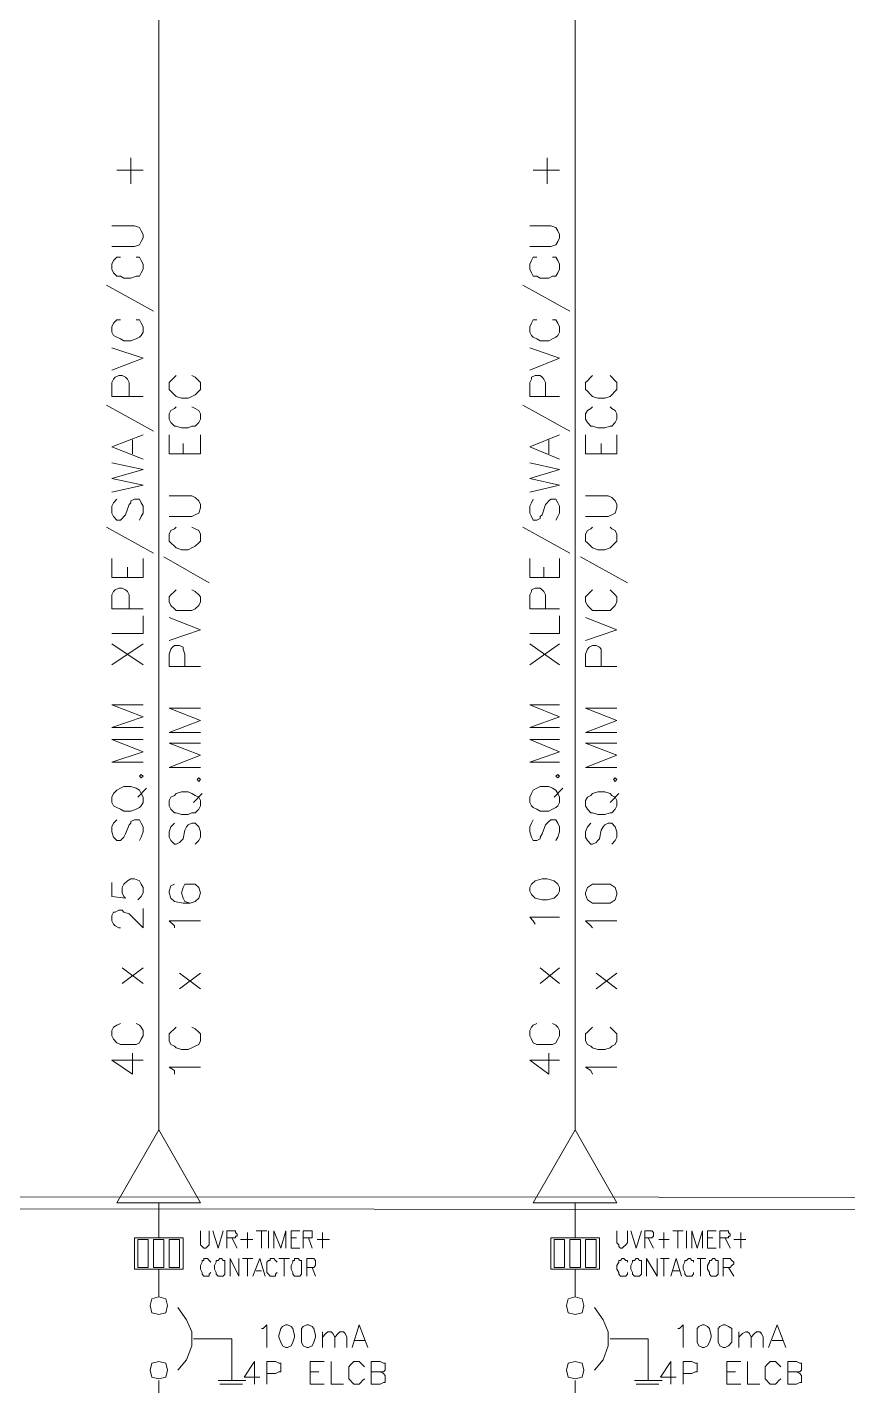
# Model space of a CAD drawing. Header units: inches. Extents: x 0.2 to 10.8, y 0.5 to 8.
# Drawn here: x 3.284 to 4.069, y 4.3 to 5.6 of the extents above; entities that cross this region are included whole.
import ezdxf

# ---------------------------------------------------------------- set-up
doc = ezdxf.new("R2010")
doc.units = ezdxf.units.IN
doc.header["$MEASUREMENT"] = 0
doc.layers.add('PDF_Geometry', color=7, linetype='Continuous')

msp = doc.modelspace()

# ---------------------------------------------------------------- linework, layer by layer
at = {"layer": 'PDF_Geometry', "lineweight": 9}
for points in [[(3.41, 4.545), (3.41, 6.87)], [(3.8083, 4.545), (3.8083, 6.87)], [(3.41, 4.4417), (3.41, 4.475)], [(3.8083, 4.4417), (3.8083, 4.475)], [(3.3867, 4.4417), (3.4333, 4.4417), (3.4333, 4.4117), (3.3867, 4.4117), (3.3867, 4.4417)], [(3.785, 4.4417), (3.8317, 4.4417), (3.8317, 4.4117), (3.785, 4.4117), (3.785, 4.4417)], [(3.41, 4.4117), (3.41, 4.385)], [(3.8083, 4.4117), (3.8083, 4.385)], [(3.41, 4.1817), (3.41, 4.305)], [(3.8083, 4.1817), (3.8083, 4.305)]]:
    msp.add_lwpolyline(points, dxfattribs=at)
at = {"layer": 'PDF_Geometry', "lineweight": 13}
for points in [[(3.3833, 5.45), (3.3833, 5.475)], [(3.7817, 5.45), (3.7817, 5.475)], [(3.37, 5.4633), (3.395, 5.4633)], [(3.7683, 5.4633), (3.7933, 5.4633)], [(3.365, 5.39), (3.3867, 5.39), (3.3917, 5.3917), (3.3933, 5.395), (3.395, 5.3983), (3.395, 5.4017), (3.3933, 5.405), (3.3917, 5.4083), (3.3867, 5.41), (3.365, 5.41)], [(3.765, 5.39), (3.785, 5.39), (3.79, 5.3917), (3.7917, 5.395), (3.7933, 5.3983), (3.7933, 5.4017), (3.7917, 5.405), (3.79, 5.4083), (3.785, 5.41), (3.765, 5.41)], [(3.3733, 5.38), (3.37, 5.38), (3.3667, 5.3767), (3.365, 5.3733), (3.365, 5.3683), (3.3667, 5.365), (3.37, 5.3617), (3.3733, 5.3617), (3.3767, 5.36), (3.3833, 5.36), (3.3883, 5.3617), (3.3917, 5.3617), (3.3933, 5.365), (3.395, 5.3683), (3.395, 5.3733), (3.3933, 5.3767), (3.3917, 5.38), (3.3883, 5.38)], [(3.7717, 5.38), (3.7683, 5.38), (3.7667, 5.3767), (3.765, 5.3733), (3.765, 5.3683), (3.7667, 5.365), (3.7683, 5.3617), (3.7717, 5.3617), (3.775, 5.36), (3.7833, 5.36), (3.7867, 5.3617), (3.79, 5.3617), (3.7917, 5.365), (3.7933, 5.3683), (3.7933, 5.3733), (3.7917, 5.3767), (3.79, 5.38), (3.7867, 5.38)], [(3.36, 5.3533), (3.405, 5.3283)], [(3.7583, 5.3533), (3.8033, 5.3283)], [(3.3733, 5.32), (3.37, 5.32), (3.3667, 5.3167), (3.365, 5.3133), (3.365, 5.3083), (3.3667, 5.305), (3.37, 5.3033), (3.3733, 5.3017), (3.3767, 5.3), (3.3833, 5.3), (3.3883, 5.3017), (3.3917, 5.3033), (3.3933, 5.305), (3.395, 5.3083), (3.395, 5.3133), (3.3933, 5.3167), (3.3917, 5.32), (3.3883, 5.32)], [(3.7717, 5.32), (3.7683, 5.32), (3.7667, 5.3167), (3.765, 5.3133), (3.765, 5.3083), (3.7667, 5.305), (3.7683, 5.3033), (3.7717, 5.3017), (3.775, 5.3), (3.7833, 5.3), (3.7867, 5.3017), (3.79, 5.3033), (3.7917, 5.305), (3.7933, 5.3083), (3.7933, 5.3133), (3.7917, 5.3167), (3.79, 5.32), (3.7867, 5.32)], [(3.365, 5.2717), (3.395, 5.2833), (3.365, 5.2933)], [(3.765, 5.2717), (3.7933, 5.2833), (3.765, 5.2933)], [(3.395, 5.2467), (3.365, 5.2467), (3.365, 5.26), (3.3667, 5.2633), (3.3683, 5.265), (3.3717, 5.2667), (3.375, 5.2667), (3.3783, 5.265), (3.38, 5.2633), (3.3817, 5.26), (3.3817, 5.2467)], [(3.4267, 5.2667), (3.425, 5.265), (3.4217, 5.2617), (3.42, 5.26), (3.42, 5.2533), (3.4217, 5.2517), (3.425, 5.2483), (3.4267, 5.2467), (3.4317, 5.245), (3.4383, 5.245), (3.4417, 5.2467), (3.445, 5.2483), (3.4483, 5.2517), (3.45, 5.2533), (3.45, 5.26), (3.4483, 5.2617), (3.445, 5.265), (3.4417, 5.2667)], [(3.7933, 5.2467), (3.765, 5.2467), (3.765, 5.26), (3.7667, 5.2633), (3.7667, 5.265), (3.77, 5.2667), (3.775, 5.2667), (3.7767, 5.265), (3.7783, 5.2633), (3.78, 5.26), (3.78, 5.2467)], [(3.825, 5.2667), (3.8233, 5.265), (3.82, 5.2617), (3.8183, 5.26), (3.8183, 5.2533), (3.82, 5.2517), (3.8233, 5.2483), (3.825, 5.2467), (3.83, 5.245), (3.8367, 5.245), (3.8417, 5.2467), (3.8433, 5.2483), (3.8467, 5.2517), (3.8483, 5.2533), (3.8483, 5.26), (3.8467, 5.2617), (3.8433, 5.265), (3.8417, 5.2667)], [(3.36, 5.2383), (3.405, 5.2133)], [(3.4267, 5.2367), (3.425, 5.235), (3.4217, 5.2333), (3.42, 5.23), (3.42, 5.225), (3.4217, 5.2217), (3.425, 5.2183), (3.4267, 5.2183), (3.4317, 5.2167), (3.4383, 5.2167), (3.4417, 5.2183), (3.445, 5.2183), (3.4483, 5.2217), (3.45, 5.225), (3.45, 5.23), (3.4483, 5.2333), (3.445, 5.235), (3.4417, 5.2367)], [(3.7583, 5.2383), (3.8033, 5.2133)], [(3.825, 5.2367), (3.8233, 5.235), (3.82, 5.2333), (3.8183, 5.23), (3.8183, 5.225), (3.82, 5.2217), (3.8233, 5.2183), (3.825, 5.2183), (3.83, 5.2167), (3.8367, 5.2167), (3.8417, 5.2183), (3.8433, 5.2183), (3.8467, 5.2217), (3.8483, 5.225), (3.8483, 5.23), (3.8467, 5.2333), (3.8433, 5.235), (3.8417, 5.2367)], [(3.395, 5.1867), (3.365, 5.1983), (3.395, 5.21)], [(3.385, 5.1917), (3.385, 5.205)], [(3.45, 5.1917), (3.42, 5.1917), (3.42, 5.21)], [(3.4333, 5.1917), (3.4333, 5.2017)], [(3.45, 5.1917), (3.45, 5.21)], [(3.7933, 5.1867), (3.765, 5.1983), (3.7933, 5.21)], [(3.7833, 5.1917), (3.7833, 5.205)], [(3.8483, 5.1917), (3.8183, 5.1917), (3.8183, 5.21)], [(3.8333, 5.1917), (3.8333, 5.2017)], [(3.8483, 5.1917), (3.8483, 5.21)], [(3.365, 5.155), (3.395, 5.1617), (3.365, 5.1683), (3.395, 5.1767), (3.365, 5.1833)], [(3.765, 5.155), (3.7933, 5.1617), (3.765, 5.1683), (3.7933, 5.1767), (3.765, 5.1833)], [(3.37, 5.1483), (3.3667, 5.145), (3.365, 5.1417), (3.365, 5.135), (3.3667, 5.1317), (3.37, 5.1283), (3.3733, 5.1283), (3.375, 5.13), (3.3767, 5.1317), (3.3783, 5.1333), (3.3817, 5.1433), (3.3833, 5.145), (3.3833, 5.1467), (3.3867, 5.1483), (3.3917, 5.1483), (3.3933, 5.145), (3.395, 5.1417), (3.395, 5.135), (3.3933, 5.1317), (3.3917, 5.1283)], [(3.42, 5.1317), (3.4417, 5.1317), (3.445, 5.1333), (3.4483, 5.135), (3.45, 5.14), (3.45, 5.1433), (3.4483, 5.1467), (3.445, 5.15), (3.4417, 5.1517), (3.42, 5.1517)], [(3.7683, 5.1483), (3.7667, 5.145), (3.765, 5.1417), (3.765, 5.135), (3.7667, 5.1317), (3.7683, 5.1283), (3.7717, 5.1283), (3.775, 5.13), (3.775, 5.1317), (3.7767, 5.1333), (3.78, 5.1433), (3.7817, 5.145), (3.7833, 5.1467), (3.785, 5.1483), (3.79, 5.1483), (3.7917, 5.145), (3.7933, 5.1417), (3.7933, 5.135), (3.7917, 5.1317), (3.79, 5.1283)], [(3.8183, 5.1317), (3.84, 5.1317), (3.8433, 5.1333), (3.8467, 5.135), (3.8483, 5.14), (3.8483, 5.1433), (3.8467, 5.1467), (3.8433, 5.15), (3.84, 5.1517), (3.8183, 5.1517)], [(3.36, 5.1217), (3.405, 5.0967)], [(3.4267, 5.1217), (3.425, 5.12), (3.4217, 5.1183), (3.42, 5.115), (3.42, 5.1083), (3.4217, 5.1067), (3.425, 5.1033), (3.4267, 5.1017), (3.4317, 5.1), (3.4383, 5.1), (3.4417, 5.1017), (3.445, 5.1033), (3.4483, 5.1067), (3.45, 5.1083), (3.45, 5.115), (3.4483, 5.1183), (3.445, 5.12), (3.4417, 5.1217)], [(3.7583, 5.1217), (3.8033, 5.0967)], [(3.825, 5.1217), (3.8233, 5.12), (3.82, 5.1183), (3.8183, 5.115), (3.8183, 5.1083), (3.82, 5.1067), (3.8233, 5.1033), (3.825, 5.1017), (3.83, 5.1), (3.8367, 5.1), (3.8417, 5.1017), (3.8433, 5.1033), (3.8467, 5.1067), (3.8483, 5.1083), (3.8483, 5.115), (3.8467, 5.1183), (3.8433, 5.12), (3.8417, 5.1217)], [(3.395, 5.0733), (3.365, 5.0733), (3.365, 5.0917)], [(3.38, 5.0733), (3.38, 5.0833)], [(3.395, 5.0733), (3.395, 5.0917)], [(3.415, 5.0933), (3.4583, 5.0683)], [(3.7933, 5.0733), (3.765, 5.0733), (3.765, 5.0917)], [(3.7783, 5.0733), (3.7783, 5.0833)], [(3.7933, 5.0733), (3.7933, 5.0917)], [(3.8133, 5.0933), (3.8583, 5.0683)], [(3.395, 5.0433), (3.365, 5.0433), (3.365, 5.0567), (3.3667, 5.06), (3.3683, 5.0617), (3.3717, 5.0633), (3.375, 5.0633), (3.3783, 5.0617), (3.38, 5.06), (3.3817, 5.0567), (3.3817, 5.0433)], [(3.4267, 5.0617), (3.425, 5.06), (3.4217, 5.0567), (3.42, 5.055), (3.42, 5.05), (3.4217, 5.0467), (3.425, 5.0433), (3.4267, 5.0417), (3.4317, 5.0417), (3.4383, 5.0417), (3.4417, 5.0417), (3.445, 5.0433), (3.4483, 5.0467), (3.45, 5.05), (3.45, 5.055), (3.4483, 5.0567), (3.445, 5.06), (3.4417, 5.0617)], [(3.7933, 5.0433), (3.765, 5.0433), (3.765, 5.0567), (3.7667, 5.06), (3.7667, 5.0617), (3.77, 5.0633), (3.775, 5.0633), (3.7767, 5.0617), (3.7783, 5.06), (3.78, 5.0567), (3.78, 5.0433)], [(3.825, 5.0617), (3.8233, 5.06), (3.82, 5.0567), (3.8183, 5.055), (3.8183, 5.05), (3.82, 5.0467), (3.8233, 5.0433), (3.825, 5.0417), (3.83, 5.0417), (3.8367, 5.0417), (3.8417, 5.0417), (3.8433, 5.0433), (3.8467, 5.0467), (3.8483, 5.05), (3.8483, 5.055), (3.8467, 5.0567), (3.8433, 5.06), (3.8417, 5.0617)], [(3.365, 5.02), (3.395, 5.02), (3.395, 5.0367)], [(3.42, 5.0133), (3.45, 5.0233), (3.42, 5.035)], [(3.765, 5.02), (3.7933, 5.02), (3.7933, 5.0367)], [(3.8183, 5.0133), (3.8483, 5.0233), (3.8183, 5.035)], [(3.365, 4.99), (3.395, 5.01)], [(3.365, 5.01), (3.395, 4.99)], [(3.45, 4.9883), (3.42, 4.9883), (3.42, 5), (3.4217, 5.005), (3.4233, 5.0067), (3.425, 5.0083), (3.43, 5.0083), (3.4333, 5.0067), (3.4333, 5.005), (3.435, 5), (3.435, 4.9883)], [(3.765, 4.99), (3.7933, 5.01)], [(3.765, 5.01), (3.7933, 4.99)], [(3.8483, 4.9883), (3.8183, 4.9883), (3.8183, 5), (3.82, 5.005), (3.8217, 5.0067), (3.825, 5.0083), (3.8283, 5.0083), (3.8317, 5.0067), (3.8333, 5.005), (3.8333, 5), (3.8333, 4.9883)], [(3.395, 4.93), (3.365, 4.93), (3.395, 4.94), (3.365, 4.9517), (3.395, 4.9517)], [(3.45, 4.925), (3.42, 4.925), (3.45, 4.9367), (3.42, 4.9483), (3.45, 4.9483)], [(3.7933, 4.93), (3.765, 4.93), (3.7933, 4.94), (3.765, 4.9517), (3.7933, 4.9517)], [(3.8483, 4.925), (3.8183, 4.925), (3.8483, 4.9367), (3.8183, 4.9483), (3.8483, 4.9483)], [(3.395, 4.8967), (3.365, 4.8967), (3.395, 4.9067), (3.365, 4.9183), (3.395, 4.9183)], [(3.45, 4.8917), (3.42, 4.8917), (3.45, 4.9033), (3.42, 4.915), (3.45, 4.915)], [(3.7933, 4.8967), (3.765, 4.8967), (3.7933, 4.9067), (3.765, 4.9183), (3.7933, 4.9183)], [(3.8483, 4.8917), (3.8183, 4.8917), (3.8483, 4.9033), (3.8183, 4.915), (3.8483, 4.915)], [(3.3917, 4.8833), (3.3933, 4.8817), (3.395, 4.8833), (3.3933, 4.885), (3.3917, 4.8833)], [(3.4467, 4.88), (3.4483, 4.8783), (3.45, 4.88), (3.4483, 4.8817), (3.4467, 4.88)], [(3.79, 4.8833), (3.7917, 4.8817), (3.7933, 4.8833), (3.7917, 4.885), (3.79, 4.8833)], [(3.845, 4.88), (3.8467, 4.8783), (3.8483, 4.88), (3.8467, 4.8817), (3.845, 4.88)], [(3.365, 4.8583), (3.3667, 4.855), (3.37, 4.8533), (3.3733, 4.8517), (3.3767, 4.85), (3.3833, 4.85), (3.3883, 4.8517), (3.3917, 4.8533), (3.3933, 4.855), (3.395, 4.8583), (3.395, 4.8633), (3.3933, 4.8667), (3.3917, 4.87), (3.3883, 4.8717), (3.3833, 4.8733), (3.3767, 4.8733), (3.3733, 4.8717), (3.37, 4.87), (3.3667, 4.8667), (3.365, 4.8633), (3.365, 4.8583)], [(3.39, 4.8633), (3.3983, 4.8717)], [(3.42, 4.855), (3.4217, 4.8517), (3.425, 4.8483), (3.4267, 4.8483), (3.4317, 4.8467), (3.4383, 4.8467), (3.4417, 4.8483), (3.445, 4.8483), (3.4483, 4.8517), (3.45, 4.855), (3.45, 4.86), (3.4483, 4.8633), (3.445, 4.865), (3.4417, 4.8667), (3.4383, 4.8683), (3.4317, 4.8683), (3.4267, 4.8667), (3.425, 4.865), (3.4217, 4.8633), (3.42, 4.86), (3.42, 4.855)], [(3.4433, 4.8583), (3.4517, 4.8667)], [(3.765, 4.8583), (3.7667, 4.855), (3.7683, 4.8533), (3.7717, 4.8517), (3.775, 4.85), (3.7833, 4.85), (3.7867, 4.8517), (3.79, 4.8533), (3.7917, 4.855), (3.7933, 4.8583), (3.7933, 4.8633), (3.7917, 4.8667), (3.79, 4.87), (3.7867, 4.8717), (3.7833, 4.8733), (3.775, 4.8733), (3.7717, 4.8717), (3.7683, 4.87), (3.7667, 4.8667), (3.765, 4.8633), (3.765, 4.8583)], [(3.7883, 4.8633), (3.7967, 4.8717)], [(3.8183, 4.855), (3.82, 4.8517), (3.8233, 4.8483), (3.825, 4.8483), (3.83, 4.8467), (3.8367, 4.8467), (3.8417, 4.8483), (3.8433, 4.8483), (3.8467, 4.8517), (3.8483, 4.855), (3.8483, 4.86), (3.8467, 4.8633), (3.8433, 4.865), (3.8417, 4.8667), (3.8367, 4.8683), (3.83, 4.8683), (3.825, 4.8667), (3.8233, 4.865), (3.82, 4.8633), (3.8183, 4.86), (3.8183, 4.855)], [(3.8417, 4.8583), (3.85, 4.8667)], [(3.37, 4.8417), (3.3667, 4.8383), (3.365, 4.835), (3.365, 4.83), (3.3667, 4.825), (3.37, 4.8217), (3.3733, 4.8217), (3.375, 4.8233), (3.3767, 4.825), (3.3783, 4.8283), (3.3817, 4.8367), (3.3833, 4.8383), (3.3833, 4.84), (3.3867, 4.8417), (3.3917, 4.8417), (3.3933, 4.8383), (3.395, 4.835), (3.395, 4.83), (3.3933, 4.825), (3.3917, 4.8217)], [(3.425, 4.8383), (3.4217, 4.835), (3.42, 4.83), (3.42, 4.825), (3.4217, 4.8217), (3.425, 4.8183), (3.4267, 4.8183), (3.43, 4.82), (3.4317, 4.8217), (3.4333, 4.8233), (3.435, 4.8317), (3.4367, 4.835), (3.4383, 4.8367), (3.4417, 4.8383), (3.445, 4.8383), (3.4483, 4.835), (3.45, 4.83), (3.45, 4.825), (3.4483, 4.8217), (3.445, 4.8183)], [(3.7683, 4.8417), (3.7667, 4.8383), (3.765, 4.835), (3.765, 4.83), (3.7667, 4.825), (3.7683, 4.8217), (3.7717, 4.8217), (3.775, 4.8233), (3.775, 4.825), (3.7767, 4.8283), (3.78, 4.8367), (3.7817, 4.8383), (3.7833, 4.84), (3.785, 4.8417), (3.79, 4.8417), (3.7917, 4.8383), (3.7933, 4.835), (3.7933, 4.83), (3.7917, 4.825), (3.79, 4.8217)], [(3.8233, 4.8383), (3.82, 4.835), (3.8183, 4.83), (3.8183, 4.825), (3.82, 4.8217), (3.8233, 4.8183), (3.825, 4.8183), (3.8283, 4.82), (3.83, 4.8217), (3.8317, 4.8233), (3.8333, 4.8317), (3.835, 4.835), (3.8367, 4.8367), (3.84, 4.8383), (3.8433, 4.8383), (3.8467, 4.835), (3.8483, 4.83), (3.8483, 4.825), (3.8467, 4.8217), (3.8433, 4.8183)], [(3.365, 4.7817), (3.365, 4.7683), (3.3783, 4.7667), (3.3767, 4.7683), (3.375, 4.7717), (3.375, 4.7767), (3.3767, 4.78), (3.38, 4.7833), (3.3833, 4.785), (3.3867, 4.785), (3.3917, 4.7833), (3.3933, 4.78), (3.395, 4.7767), (3.395, 4.7717), (3.3933, 4.7683), (3.3917, 4.7667), (3.39, 4.765)], [(3.765, 4.7733), (3.7667, 4.77), (3.77, 4.7667), (3.7767, 4.765), (3.7817, 4.765), (3.7883, 4.7667), (3.7917, 4.77), (3.7933, 4.7733), (3.7933, 4.7767), (3.7917, 4.78), (3.7883, 4.7833), (3.7817, 4.785), (3.7767, 4.785), (3.77, 4.7833), (3.7667, 4.78), (3.765, 4.7767), (3.765, 4.7733)], [(3.425, 4.78), (3.4217, 4.7783), (3.42, 4.7733), (3.42, 4.7717), (3.4217, 4.7667), (3.425, 4.7633), (3.4333, 4.7617), (3.44, 4.7617), (3.445, 4.7633), (3.4483, 4.7667), (3.45, 4.7717), (3.4483, 4.7767), (3.445, 4.78), (3.4417, 4.78), (3.44, 4.78), (3.435, 4.78), (3.4333, 4.7767), (3.4317, 4.7717), (3.4333, 4.7667), (3.435, 4.7633), (3.44, 4.7617)], [(3.8183, 4.77), (3.82, 4.765), (3.825, 4.7617), (3.8317, 4.7617), (3.835, 4.7617), (3.8417, 4.7617), (3.8467, 4.765), (3.8483, 4.77), (3.8483, 4.7717), (3.8467, 4.7767), (3.8417, 4.78), (3.835, 4.78), (3.8317, 4.78), (3.825, 4.78), (3.82, 4.7767), (3.8183, 4.7717), (3.8183, 4.77)], [(3.3733, 4.7383), (3.3717, 4.7383), (3.3683, 4.74), (3.3667, 4.7417), (3.365, 4.745), (3.365, 4.75), (3.3667, 4.7533), (3.3683, 4.7533), (3.3717, 4.755), (3.375, 4.755), (3.3767, 4.7533), (3.3817, 4.7517), (3.395, 4.7383), (3.395, 4.7567)], [(3.77, 4.7417), (3.7683, 4.745), (3.765, 4.7483), (3.7933, 4.7483)], [(3.425, 4.7383), (3.425, 4.74), (3.42, 4.745), (3.45, 4.745)], [(3.825, 4.7383), (3.8233, 4.74), (3.8183, 4.745), (3.8483, 4.745)], [(3.375, 4.685), (3.395, 4.7)], [(3.375, 4.7), (3.395, 4.685)], [(3.43, 4.68), (3.45, 4.695)], [(3.43, 4.695), (3.45, 4.68)], [(3.775, 4.685), (3.7933, 4.7)], [(3.775, 4.7), (3.7933, 4.685)], [(3.8283, 4.68), (3.8483, 4.695)], [(3.8283, 4.695), (3.8483, 4.68)], [(3.3733, 4.6467), (3.37, 4.645), (3.3667, 4.6433), (3.365, 4.64), (3.365, 4.635), (3.3667, 4.6317), (3.37, 4.6283), (3.3733, 4.6267), (3.3767, 4.6267), (3.3833, 4.6267), (3.3883, 4.6267), (3.3917, 4.6283), (3.3933, 4.6317), (3.395, 4.635), (3.395, 4.64), (3.3933, 4.6433), (3.3917, 4.645), (3.3883, 4.6467)], [(3.4267, 4.6433), (3.425, 4.6417), (3.4217, 4.6383), (3.42, 4.6367), (3.42, 4.63), (3.4217, 4.6267), (3.425, 4.625), (3.4267, 4.6233), (3.4317, 4.6217), (3.4383, 4.6217), (3.4417, 4.6233), (3.445, 4.625), (3.4483, 4.6267), (3.45, 4.63), (3.45, 4.6367), (3.4483, 4.6383), (3.445, 4.6417), (3.4417, 4.6433)], [(3.7717, 4.6467), (3.7683, 4.645), (3.7667, 4.6433), (3.765, 4.64), (3.765, 4.635), (3.7667, 4.6317), (3.7683, 4.6283), (3.7717, 4.6267), (3.775, 4.6267), (3.7833, 4.6267), (3.7867, 4.6267), (3.79, 4.6283), (3.7917, 4.6317), (3.7933, 4.635), (3.7933, 4.64), (3.7917, 4.6433), (3.79, 4.645), (3.7867, 4.6467)], [(3.825, 4.6433), (3.8233, 4.6417), (3.82, 4.6383), (3.8183, 4.6367), (3.8183, 4.63), (3.82, 4.6267), (3.8233, 4.625), (3.825, 4.6233), (3.83, 4.6217), (3.8367, 4.6217), (3.8417, 4.6233), (3.8433, 4.625), (3.8467, 4.6267), (3.8483, 4.63), (3.8483, 4.6367), (3.8467, 4.6383), (3.8433, 4.6417), (3.8417, 4.6433)], [(3.395, 4.6117), (3.365, 4.6117), (3.385, 4.5983), (3.385, 4.6183)], [(3.7933, 4.6117), (3.765, 4.6117), (3.7833, 4.5983), (3.7833, 4.6183)], [(3.425, 4.5983), (3.425, 4.6017), (3.42, 4.605), (3.45, 4.605)], [(3.825, 4.5983), (3.8233, 4.6017), (3.8183, 4.605), (3.8483, 4.605)], [(3.41, 4.545), (3.37, 4.475), (3.45, 4.475), (3.41, 4.545)], [(3.8083, 4.545), (3.7683, 4.475), (3.8483, 4.475), (3.8083, 4.545)], [(1.165, 4.4817), (1.165, 4.47), (5.25, 4.4683), (5.25, 4.48), (1.165, 4.4817)], [(3.45, 4.4483), (3.45, 4.4367), (3.45, 4.435), (3.4517, 4.4333), (3.4533, 4.4317), (3.455, 4.4317), (3.4567, 4.4333), (3.4583, 4.435), (3.4583, 4.4367), (3.4583, 4.4483)], [(3.4617, 4.4483), (3.4667, 4.4317), (3.4717, 4.4483)], [(3.475, 4.4317), (3.475, 4.4483), (3.4817, 4.4483), (3.4833, 4.4483), (3.4833, 4.4467), (3.485, 4.445), (3.485, 4.4433), (3.4833, 4.4433), (3.4833, 4.4417), (3.4817, 4.4417), (3.475, 4.4417)], [(3.495, 4.4467), (3.495, 4.4317)], [(3.5033, 4.4483), (3.5133, 4.4483)], [(3.5083, 4.4483), (3.5083, 4.4317)], [(3.515, 4.4483), (3.515, 4.4317)], [(3.52, 4.4317), (3.52, 4.4483), (3.5267, 4.4317), (3.5317, 4.4483), (3.5317, 4.4317)], [(3.5367, 4.4317), (3.5367, 4.4483), (3.545, 4.4483)], [(3.5483, 4.4317), (3.5483, 4.4483), (3.5533, 4.4483), (3.5567, 4.4483), (3.5567, 4.4467), (3.5567, 4.445), (3.5567, 4.4433), (3.5567, 4.4417), (3.5533, 4.4417), (3.5483, 4.4417)], [(3.5667, 4.4467), (3.5667, 4.4317)], [(3.8483, 4.4483), (3.8483, 4.4367), (3.85, 4.435), (3.85, 4.4333), (3.8517, 4.4317), (3.8533, 4.4317), (3.855, 4.4333), (3.8567, 4.435), (3.8583, 4.4367), (3.8583, 4.4483)], [(3.8617, 4.4483), (3.8667, 4.4317), (3.8717, 4.4483)], [(3.875, 4.4317), (3.875, 4.4483), (3.88, 4.4483), (3.8817, 4.4483), (3.8833, 4.4467), (3.8833, 4.445), (3.8833, 4.4433), (3.8817, 4.4417), (3.88, 4.4417), (3.875, 4.4417)], [(3.8933, 4.4467), (3.8933, 4.4317)], [(3.9017, 4.4483), (3.9117, 4.4483)], [(3.9067, 4.4483), (3.9067, 4.4317)], [(3.915, 4.4483), (3.915, 4.4317)], [(3.92, 4.4317), (3.92, 4.4483), (3.925, 4.4317), (3.93, 4.4483), (3.93, 4.4317)], [(3.935, 4.4317), (3.935, 4.4483), (3.9433, 4.4483)], [(3.9467, 4.4317), (3.9467, 4.4483), (3.9533, 4.4483), (3.955, 4.4483), (3.955, 4.4467), (3.9567, 4.445), (3.9567, 4.4433), (3.955, 4.4433), (3.955, 4.4417), (3.9533, 4.4417), (3.9467, 4.4417)], [(3.9667, 4.4467), (3.9667, 4.4317)], [(3.39, 4.44), (3.4, 4.44), (3.4, 4.4133), (3.39, 4.4133), (3.39, 4.44)], [(3.405, 4.44), (3.415, 4.44), (3.415, 4.4133), (3.405, 4.4133), (3.405, 4.44)], [(3.42, 4.44), (3.43, 4.44), (3.43, 4.4133), (3.42, 4.4133), (3.42, 4.44)], [(3.48, 4.4417), (3.485, 4.4317)], [(3.4883, 4.44), (3.5, 4.44)], [(3.5367, 4.4417), (3.5417, 4.4417)], [(3.5533, 4.4417), (3.5567, 4.4317)], [(3.5617, 4.44), (3.5733, 4.44)], [(3.7883, 4.44), (3.7983, 4.44), (3.7983, 4.4133), (3.7883, 4.4133), (3.7883, 4.44)], [(3.8033, 4.44), (3.8133, 4.44), (3.8133, 4.4133), (3.8033, 4.4133), (3.8033, 4.44)], [(3.8183, 4.44), (3.8283, 4.44), (3.8283, 4.4133), (3.8183, 4.4133), (3.8183, 4.44)], [(3.8783, 4.4417), (3.8833, 4.4317)], [(3.8883, 4.44), (3.8983, 4.44)], [(3.935, 4.4417), (3.94, 4.4417)], [(3.9517, 4.4417), (3.9567, 4.4317)], [(3.96, 4.44), (3.9717, 4.44)], [(3.46, 4.4183), (3.4583, 4.42), (3.4567, 4.4217), (3.4533, 4.4217), (3.4533, 4.42), (3.4517, 4.42), (3.4517, 4.4183), (3.45, 4.415), (3.45, 4.4117), (3.4517, 4.4083), (3.4517, 4.4067), (3.4533, 4.405), (3.4567, 4.405), (3.4583, 4.405), (3.4583, 4.4067), (3.46, 4.4083)], [(3.4683, 4.4217), (3.4667, 4.42), (3.465, 4.42), (3.465, 4.4183), (3.4633, 4.415), (3.4633, 4.4117), (3.465, 4.4083), (3.465, 4.4067), (3.4667, 4.405), (3.4683, 4.405), (3.47, 4.405), (3.4717, 4.405), (3.4733, 4.4067), (3.4733, 4.4083), (3.4733, 4.4117), (3.4733, 4.415), (3.4733, 4.4183), (3.4733, 4.42), (3.4717, 4.42), (3.47, 4.4217), (3.4683, 4.4217)], [(3.4783, 4.405), (3.4783, 4.4217), (3.4867, 4.405), (3.4867, 4.4217)], [(3.49, 4.4217), (3.5, 4.4217)], [(3.495, 4.4217), (3.495, 4.405)], [(3.5, 4.405), (3.5067, 4.4217), (3.5117, 4.405)], [(3.5233, 4.4183), (3.5217, 4.42), (3.52, 4.4217), (3.5167, 4.4217), (3.5167, 4.42), (3.515, 4.42), (3.5133, 4.4183), (3.5133, 4.415), (3.5133, 4.4117), (3.5133, 4.4083), (3.515, 4.4067), (3.5167, 4.405), (3.52, 4.405), (3.5217, 4.405), (3.5217, 4.4067), (3.5233, 4.4083)], [(3.525, 4.4217), (3.535, 4.4217)], [(3.53, 4.4217), (3.53, 4.405)], [(3.5367, 4.4317), (3.545, 4.4317)], [(3.54, 4.4217), (3.54, 4.42), (3.5383, 4.42), (3.5383, 4.4183), (3.5367, 4.415), (3.5367, 4.4117), (3.5383, 4.4083), (3.5383, 4.4067), (3.54, 4.405), (3.5433, 4.405), (3.545, 4.405), (3.5467, 4.4067), (3.5467, 4.4083), (3.5467, 4.4117), (3.5467, 4.415), (3.5467, 4.4183), (3.5467, 4.42), (3.545, 4.42), (3.5433, 4.4217), (3.54, 4.4217)], [(3.5517, 4.405), (3.5517, 4.4217), (3.5583, 4.4217), (3.56, 4.42), (3.56, 4.4183), (3.56, 4.4167), (3.56, 4.415), (3.5583, 4.4133), (3.5517, 4.4133)], [(3.8583, 4.4183), (3.8583, 4.42), (3.8567, 4.42), (3.855, 4.4217), (3.8533, 4.4217), (3.8517, 4.42), (3.85, 4.42), (3.85, 4.4183), (3.8483, 4.415), (3.8483, 4.4117), (3.85, 4.4083), (3.85, 4.4067), (3.8517, 4.405), (3.8533, 4.405), (3.855, 4.405), (3.8567, 4.405), (3.8583, 4.4067), (3.8583, 4.4083)], [(3.8667, 4.4217), (3.865, 4.42), (3.8633, 4.42), (3.8633, 4.4183), (3.8617, 4.415), (3.8617, 4.4117), (3.8633, 4.4083), (3.8633, 4.4067), (3.865, 4.405), (3.8667, 4.405), (3.8683, 4.405), (3.87, 4.405), (3.8717, 4.4067), (3.8717, 4.4083), (3.8717, 4.4117), (3.8717, 4.415), (3.8717, 4.4183), (3.8717, 4.42), (3.87, 4.42), (3.8683, 4.4217), (3.8667, 4.4217)], [(3.8767, 4.405), (3.8767, 4.4217), (3.8867, 4.405), (3.8867, 4.4217)], [(3.89, 4.4217), (3.8983, 4.4217)], [(3.8933, 4.4217), (3.8933, 4.405)], [(3.9, 4.405), (3.905, 4.4217), (3.91, 4.405)], [(3.9217, 4.4183), (3.9217, 4.42), (3.92, 4.42), (3.9183, 4.4217), (3.9167, 4.4217), (3.915, 4.42), (3.9133, 4.42), (3.9133, 4.4183), (3.9117, 4.415), (3.9117, 4.4117), (3.9133, 4.4083), (3.9133, 4.4067), (3.915, 4.405), (3.9167, 4.405), (3.9183, 4.405), (3.92, 4.405), (3.9217, 4.4067), (3.9217, 4.4083)], [(3.925, 4.4217), (3.9333, 4.4217)], [(3.9283, 4.4217), (3.9283, 4.405)], [(3.935, 4.4317), (3.9433, 4.4317)], [(3.94, 4.4217), (3.9383, 4.42), (3.9367, 4.42), (3.9367, 4.4183), (3.935, 4.415), (3.935, 4.4117), (3.9367, 4.4083), (3.9367, 4.4067), (3.9383, 4.405), (3.94, 4.405), (3.9417, 4.405), (3.9433, 4.405), (3.945, 4.4067), (3.945, 4.4083), (3.945, 4.4117), (3.945, 4.415), (3.945, 4.4183), (3.945, 4.42), (3.9433, 4.42), (3.9417, 4.4217), (3.94, 4.4217)], [(3.95, 4.405), (3.95, 4.4217), (3.9567, 4.4217), (3.9583, 4.42), (3.96, 4.4183), (3.96, 4.4167), (3.9583, 4.415), (3.9567, 4.4133), (3.95, 4.4133)], [(3.5033, 4.41), (3.5083, 4.41)], [(3.5567, 4.4133), (3.56, 4.405)], [(3.9017, 4.41), (3.9083, 4.41)], [(3.955, 4.4133), (3.96, 4.405)], [(3.4183, 4.3767), (3.4167, 4.3833), (3.41, 4.385), (3.4033, 4.3833), (3.4017, 4.3767), (3.4033, 4.37), (3.41, 4.3683), (3.4167, 4.37), (3.4183, 4.3767)], [(3.8167, 4.3767), (3.815, 4.3833), (3.8083, 4.385), (3.8017, 4.3833), (3.8, 4.3767), (3.8017, 4.37), (3.8083, 4.3683), (3.815, 4.37), (3.8167, 4.3767)], [(3.4283, 4.315), (3.4367, 4.325), (3.4417, 4.3383), (3.4417, 4.3517), (3.4367, 4.3633), (3.4283, 4.375)], [(3.8267, 4.315), (3.835, 4.325), (3.84, 4.3383), (3.84, 4.3517), (3.835, 4.3633), (3.8267, 4.375)], [(3.5083, 4.355), (3.51, 4.355), (3.5133, 4.3583), (3.5133, 4.3367)], [(3.5317, 4.3583), (3.5283, 4.3567), (3.5267, 4.355), (3.525, 4.3483), (3.525, 4.3467), (3.5267, 4.3417), (3.5283, 4.3383), (3.5317, 4.3367), (3.5333, 4.3367), (3.5367, 4.3383), (3.5383, 4.3417), (3.54, 4.3467), (3.54, 4.3483), (3.5383, 4.355), (3.5367, 4.3567), (3.5333, 4.3583), (3.5317, 4.3583)], [(3.5517, 4.3583), (3.5483, 4.3567), (3.5467, 4.355), (3.5467, 4.3483), (3.5467, 4.3467), (3.5467, 4.3417), (3.5483, 4.3383), (3.5517, 4.3367), (3.5533, 4.3367), (3.5567, 4.3383), (3.5583, 4.3417), (3.56, 4.3467), (3.56, 4.3483), (3.5583, 4.355), (3.5567, 4.3567), (3.5533, 4.3583), (3.5517, 4.3583)], [(3.595, 4.3367), (3.6017, 4.3583), (3.61, 4.3367)], [(3.9067, 4.355), (3.9083, 4.355), (3.9117, 4.3583), (3.9117, 4.3367)], [(3.93, 4.3583), (3.9267, 4.3567), (3.925, 4.355), (3.925, 4.3483), (3.925, 4.3467), (3.925, 4.3417), (3.9267, 4.3383), (3.93, 4.3367), (3.9317, 4.3367), (3.935, 4.3383), (3.9367, 4.3417), (3.9383, 4.3467), (3.9383, 4.3483), (3.9367, 4.355), (3.935, 4.3567), (3.9317, 4.3583), (3.93, 4.3583)], [(3.95, 4.3583), (3.9467, 4.3567), (3.945, 4.355), (3.945, 4.3483), (3.945, 4.3467), (3.945, 4.3417), (3.9467, 4.3383), (3.95, 4.3367), (3.9517, 4.3367), (3.955, 4.3383), (3.9583, 4.3417), (3.9583, 4.3467), (3.9583, 4.3483), (3.9583, 4.355), (3.955, 4.3567), (3.9517, 4.3583), (3.95, 4.3583)], [(3.9933, 4.3367), (4.0017, 4.3583), (4.01, 4.3367)], [(3.4433, 4.345), (3.48, 4.345)], [(3.48, 4.345), (3.48, 4.305)], [(3.5667, 4.3517), (3.5667, 4.3367)], [(3.5667, 4.3467), (3.57, 4.35), (3.5717, 4.3517), (3.575, 4.3517), (3.5767, 4.35), (3.5783, 4.3467), (3.5783, 4.3367)], [(3.5783, 4.3467), (3.5817, 4.35), (3.5833, 4.3517), (3.5867, 4.3517), (3.5883, 4.35), (3.59, 4.3467), (3.59, 4.3367)], [(3.5967, 4.3433), (3.6067, 4.3433)], [(3.8417, 4.345), (3.8783, 4.345)], [(3.8783, 4.345), (3.8783, 4.305)], [(3.965, 4.3517), (3.965, 4.3367)], [(3.965, 4.3467), (3.9683, 4.35), (3.9717, 4.3517), (3.9733, 4.3517), (3.975, 4.35), (3.9767, 4.3467), (3.9767, 4.3367)], [(3.9767, 4.3467), (3.98, 4.35), (3.9817, 4.3517), (3.985, 4.3517), (3.9867, 4.35), (3.9883, 4.3467), (3.9883, 4.3367)], [(3.9967, 4.3433), (4.0067, 4.3433)], [(3.4183, 4.315), (3.4167, 4.3217), (3.41, 4.3233), (3.4033, 4.3217), (3.4017, 4.315), (3.4033, 4.3083), (3.41, 4.3067), (3.4167, 4.3083), (3.4183, 4.315)], [(3.5017, 4.3017), (3.5017, 4.3233), (3.4917, 4.3083), (3.5067, 4.3083)], [(3.5133, 4.3017), (3.5133, 4.3233), (3.5217, 4.3233), (3.525, 4.3217), (3.5267, 4.3217), (3.5267, 4.3183), (3.5267, 4.315), (3.5267, 4.3133), (3.525, 4.3133), (3.5217, 4.3117), (3.5133, 4.3117)], [(3.555, 4.3017), (3.555, 4.3233), (3.5683, 4.3233)], [(3.575, 4.3233), (3.575, 4.3017), (3.5867, 4.3017)], [(3.6067, 4.3183), (3.605, 4.32), (3.6033, 4.3217), (3.6017, 4.3233), (3.5967, 4.3233), (3.595, 4.3217), (3.5933, 4.32), (3.5917, 4.3183), (3.5917, 4.315), (3.5917, 4.31), (3.5917, 4.3067), (3.5933, 4.305), (3.595, 4.3033), (3.5967, 4.3017), (3.6017, 4.3017), (3.6033, 4.3033), (3.605, 4.305), (3.6067, 4.3067)], [(3.6217, 4.3133), (3.625, 4.3117), (3.6267, 4.31), (3.6267, 4.3083), (3.6267, 4.305), (3.6267, 4.3033), (3.625, 4.3033), (3.6217, 4.3017), (3.6133, 4.3017), (3.6133, 4.3233), (3.6217, 4.3233), (3.625, 4.3217), (3.6267, 4.3217), (3.6267, 4.3183), (3.6267, 4.3167), (3.6267, 4.315), (3.625, 4.3133), (3.6217, 4.3133), (3.6133, 4.3133)], [(3.8167, 4.315), (3.815, 4.3217), (3.8083, 4.3233), (3.8017, 4.3217), (3.8, 4.315), (3.8017, 4.3083), (3.8083, 4.3067), (3.815, 4.3083), (3.8167, 4.315)], [(3.9, 4.3017), (3.9, 4.3233), (3.89, 4.3083), (3.905, 4.3083)], [(3.9117, 4.3017), (3.9117, 4.3233), (3.92, 4.3233), (3.9233, 4.3217), (3.925, 4.3217), (3.925, 4.3183), (3.925, 4.315), (3.925, 4.3133), (3.9233, 4.3133), (3.92, 4.3117), (3.9117, 4.3117)], [(3.9533, 4.3017), (3.9533, 4.3233), (3.9667, 4.3233)], [(3.9733, 4.3233), (3.9733, 4.3017), (3.985, 4.3017)], [(4.005, 4.3183), (4.0033, 4.32), (4.0017, 4.3217), (4, 4.3233), (3.995, 4.3233), (3.9933, 4.3217), (3.9917, 4.32), (3.99, 4.3183), (3.99, 4.315), (3.99, 4.31), (3.99, 4.3067), (3.9917, 4.305), (3.9933, 4.3033), (3.995, 4.3017), (4, 4.3017), (4.0017, 4.3033), (4.0033, 4.305), (4.005, 4.3067)], [(4.02, 4.3133), (4.0233, 4.3117), (4.025, 4.31), (4.025, 4.3083), (4.025, 4.305), (4.025, 4.3033), (4.0233, 4.3033), (4.02, 4.3017), (4.0117, 4.3017), (4.0117, 4.3233), (4.02, 4.3233), (4.0233, 4.3217), (4.025, 4.3217), (4.025, 4.3183), (4.025, 4.3167), (4.025, 4.315), (4.0233, 4.3133), (4.02, 4.3133), (4.0117, 4.3133)], [(3.4667, 4.305), (3.4933, 4.305)], [(3.555, 4.3133), (3.5633, 4.3133)], [(3.865, 4.305), (3.8917, 4.305)], [(3.9533, 4.3133), (3.9617, 4.3133)], [(3.4683, 4.3017), (3.49, 4.3017)], [(3.555, 4.3017), (3.5683, 4.3017)], [(3.8667, 4.3017), (3.8883, 4.3017)], [(3.9533, 4.3017), (3.9667, 4.3017)]]:
    msp.add_lwpolyline(points, dxfattribs=at)

doc.saveas('drawing.dxf')
